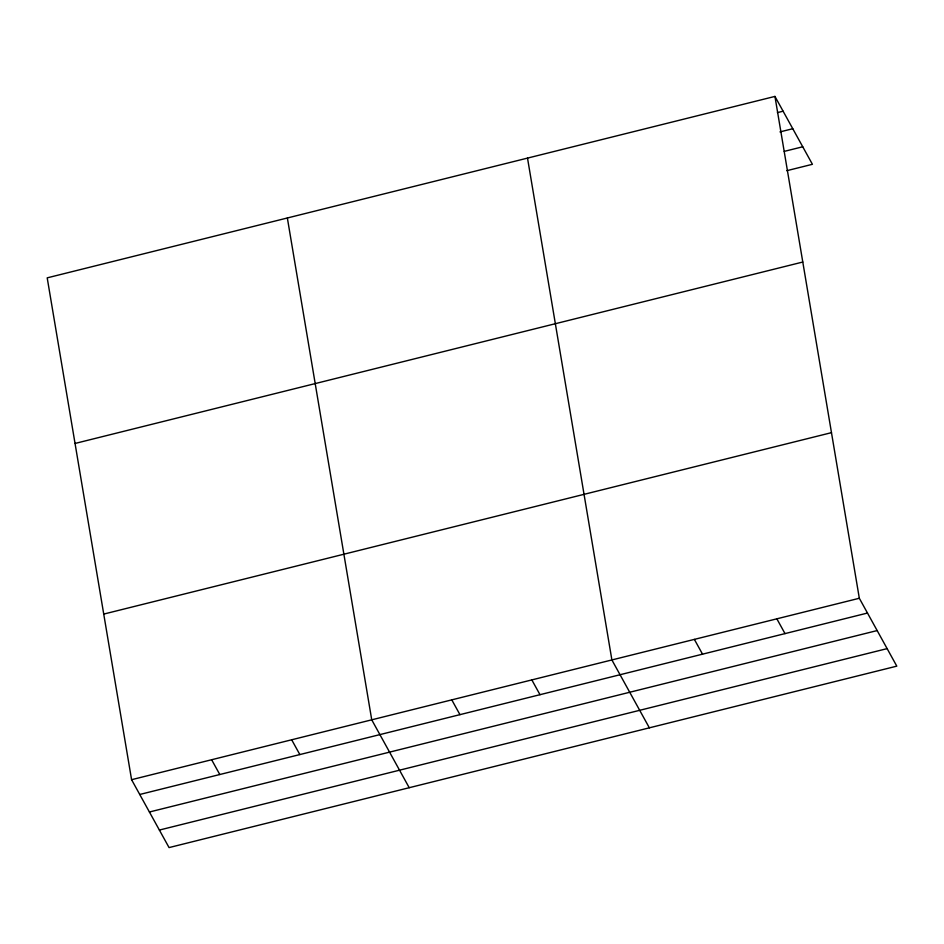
<?xml version="1.0" encoding="UTF-8"?>
<svg xmlns="http://www.w3.org/2000/svg" width="944" height="944" viewBox="0 0 944 944"><rect width="100%" height="100%" fill="white"/><g stroke="black" fill="none" stroke-linecap="round" stroke-linejoin="round"><path stroke-width="1.42" d="M774.941 96.418L47.2 277.855L131.582 779.697L169.059 847.582L896.8 666.145L859.323 598.26L774.941 96.418L812.418 164.303L786.812 170.687M777.408 112.619L783.095 111.203M779.98 131.912L792.771 128.726M784.252 151.382L802.742 146.78M75.048 443.456L802.789 262.031M103.734 614.084L831.475 432.659M131.582 779.697L859.323 598.26M139.747 794.482L867.489 613.045M149.423 812.005L877.165 630.568M159.394 830.059L887.124 648.622M776.853 618.827L785.007 633.613M694.371 639.395L702.537 654.18M649.366 727.836L611.889 659.95L527.507 158.096M531.838 679.916L540.003 694.701M451.787 699.87L459.952 714.655M409.212 787.709L371.735 719.824L287.354 217.981M291.684 739.789L299.85 754.575M211.633 759.743L219.799 774.528"/></g></svg>
